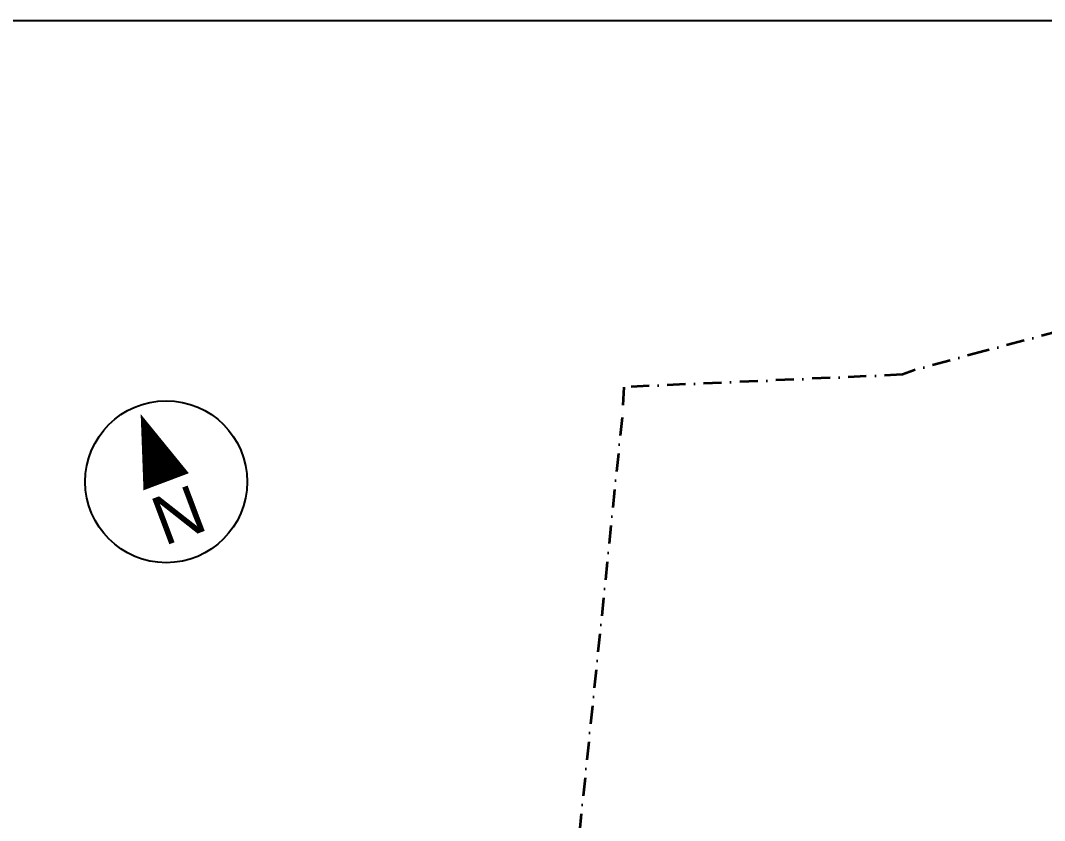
# Model space of a CAD drawing. Header units: millimetres. Extents: x -176651 to 954389, y -469666 to 486614.
# Drawn here: x 662156 to 823765, y 360364 to 486614 of the extents above; entities that cross this region are included whole.
import ezdxf

# ---------------------------------------------------------------- set-up
doc = ezdxf.new("R2010")
doc.units = ezdxf.units.MM
doc.header["$LTSCALE"] = 150
doc.linetypes.add('DASHDOT', pattern=[25.4, 12.7, -6.35, 0, -6.35])
doc.layers.add('ad-Site Boundary', color=1, linetype='DASHDOT', lineweight=35, true_color=0xff0000)
doc.styles.add('6 A E W_Core_Typical$0$Standard', font='arial.ttf')

# ---------------------------------------------------------------- blocks, each defined once
blk = doc.blocks.new('zw$F8BA')
blk.add_lwpolyline([(0, 7462, 0, 5000, 0), (0, 0, 0, 0, 0)], format="xyseb")
blk.add_circle((0, 0), 8350)
at = {"linetype": 'Continuous', "style": '6 A E W_Core_Typical$0$Standard'}
blk.add_text('N', height=5000, rotation=360, dxfattribs=at).set_placement((-2542, -6146))
blk = doc.blocks.new('Site boundary')
at = {"layer": 'ad-Site Boundary', "ltscale": 1.5}
blk.add_lwpolyline([(266058, 439076), (248863, 434485), (237555, 431401), (235827, 430735), (191839, 428759), (191574, 423951), (183873, 349088), (179944, 348002), (182847, 321090), (183372, 315167), (183898, 309245), (185080, 298667), (185316, 293645), (175515, 293893), (173235, 294063), (173219, 273437), (173109, 119497)], dxfattribs=at)
at = {"xscale": 1.52987770723467, "yscale": 1.52987770723467, "zscale": 1.52987770723467, "rotation": 20.64149787716006}
blk.add_blockref('zw$F8BA', (119629, 413822), dxfattribs=at)

msp = doc.modelspace()

# ---------------------------------------------------------------- linework, layer by layer
at = {"ltscale": 5}
msp.add_lwpolyline([(388869, 486614), (954389, 486614), (954389, -18386), (388869, -18386)], close=True, dxfattribs=at)

# ---------------------------------------------------------------- block references
msp.add_blockref('Site boundary', (565520, 0))

doc.saveas('drawing.dxf')
